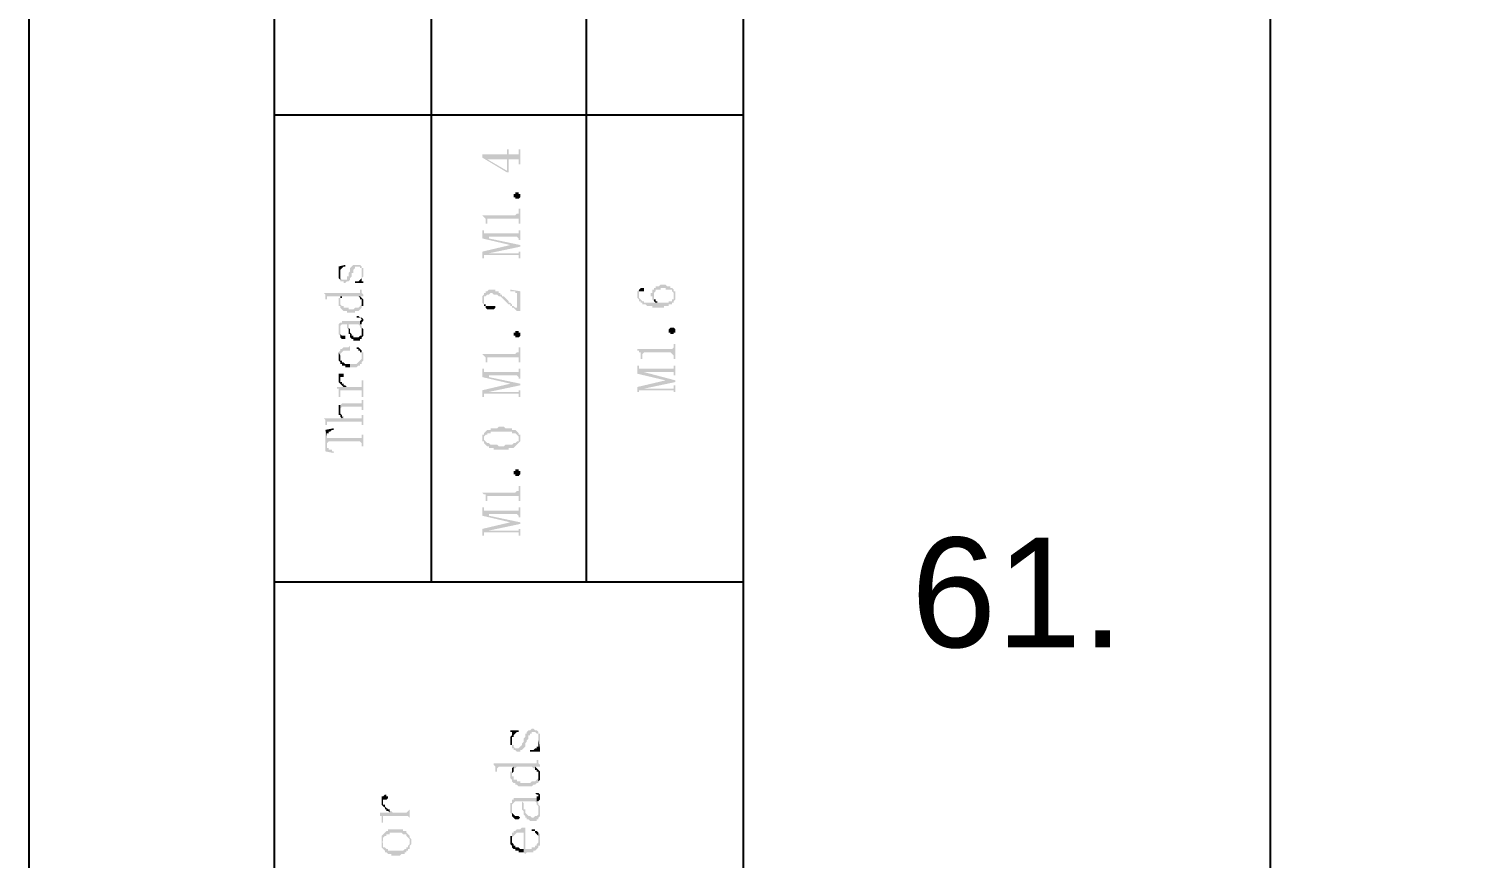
# Model space of a CAD drawing. Header units: millimetres. Extents: x 7018 to 13530, y 4187 to 5692.
# Drawn here: x 12641.97 to 12681.39, y 5091.9 to 5114.57 of the extents above; entities that cross this region are included whole.
import ezdxf

# ---------------------------------------------------------------- set-up
doc = ezdxf.new("R2010")
doc.units = ezdxf.units.MM
doc.styles.get("Standard").update_dxf_attribs({"font": 'arial.ttf'})

msp = doc.modelspace()

# ---------------------------------------------------------------- hatches: boundary and pattern name
at = {"transparency": 33554559}
for points in [[(12654.362, 5111.144), (12654.362, 5111.054), (12655.039, 5110.648), (12655.084, 5110.648), (12655.084, 5111.009), (12655.355, 5111.009), (12655.355, 5110.873), (12655.4, 5110.873), (12655.4, 5111.28), (12655.355, 5111.28), (12655.355, 5111.189), (12655.355, 5111.144), (12655.084, 5111.144), (12655.084, 5111.28), (12655.039, 5111.28), (12655.039, 5110.693), (12654.498, 5111.009), (12654.498, 5111.009)], [(12654.362, 5111.144), (12654.498, 5111.009), (12655.039, 5111.009), (12655.039, 5110.693), (12655.039, 5111.144)], [(12655.4, 5110.016), (12655.4, 5109.971), (12655.4, 5109.971), (12655.355, 5109.926), (12655.265, 5109.926), (12655.265, 5109.971), (12655.22, 5109.971), (12655.22, 5110.016), (12655.22, 5110.061), (12655.265, 5110.061), (12655.265, 5110.106), (12655.355, 5110.106), (12655.355, 5110.061), (12655.4, 5110.061), (12655.4, 5110.016)], [(12654.362, 5109.474), (12654.362, 5109.474), (12654.407, 5109.429), (12654.407, 5109.429), (12654.453, 5109.384), (12654.453, 5109.339), (12654.453, 5109.249), (12654.498, 5109.249), (12654.498, 5109.384), (12655.355, 5109.384), (12655.355, 5109.339), (12655.355, 5109.249), (12655.4, 5109.249), (12655.4, 5109.655), (12655.355, 5109.655), (12655.355, 5109.565), (12655.355, 5109.519), (12655.31, 5109.519), (12655.265, 5109.474)], [(12654.362, 5109.068), (12654.362, 5108.843), (12655.13, 5108.662), (12655.13, 5108.662), (12655.4, 5108.617), (12655.4, 5108.662), (12654.543, 5108.843), (12654.543, 5108.888), (12654.453, 5108.978), (12654.407, 5108.978), (12654.407, 5109.068)], [(12654.453, 5108.978), (12654.543, 5108.888), (12655.31, 5108.888), (12655.355, 5108.843), (12655.355, 5108.797), (12655.4, 5108.797), (12655.4, 5109.068), (12655.355, 5109.068), (12655.355, 5109.023), (12655.355, 5108.978), (12655.31, 5108.978)], [(12654.362, 5108.481), (12654.362, 5108.301), (12654.407, 5108.301), (12654.407, 5108.346), (12654.407, 5108.391), (12654.453, 5108.391), (12654.543, 5108.436), (12655.4, 5108.617), (12655.13, 5108.662)], [(12654.453, 5108.391), (12655.355, 5108.391), (12655.355, 5108.301), (12655.4, 5108.301), (12655.4, 5108.481), (12655.355, 5108.481), (12655.355, 5108.436), (12654.543, 5108.436)], [(12650.436, 5108.075), (12650.436, 5108.03), (12650.481, 5107.714), (12650.481, 5107.895), (12650.481, 5107.94), (12650.481, 5107.985), (12650.526, 5108.03), (12650.526, 5108.03), (12650.571, 5108.075), (12650.616, 5108.075), (12650.616, 5108.12)], [(12650.436, 5107.895), (12650.436, 5107.804), (12650.436, 5107.759), (12650.481, 5107.714), (12650.436, 5108.03), (12650.436, 5107.985)], [(12650.481, 5107.714), (12650.481, 5107.669), (12650.571, 5107.669), (12650.571, 5107.624), (12650.616, 5107.624), (12650.662, 5107.669), (12650.707, 5107.669), (12650.752, 5107.714), (12650.752, 5107.759), (12650.752, 5107.759), (12650.797, 5107.804), (12650.797, 5107.85), (12650.797, 5107.895), (12650.842, 5107.895), (12650.842, 5107.985), (12650.842, 5107.985), (12650.887, 5108.03), (12650.887, 5108.075), (12651.023, 5108.075), (12651.023, 5108.03), (12651.068, 5108.03), (12651.068, 5107.985), (12651.068, 5107.714), (12651.068, 5107.759), (12651.113, 5107.804), (12651.113, 5107.895), (12651.113, 5108.03), (12651.068, 5108.03), (12651.068, 5108.075), (12651.068, 5108.075), (12651.023, 5108.12), (12650.842, 5108.12), (12650.797, 5108.075), (12650.797, 5108.075), (12650.752, 5108.03), (12650.752, 5107.985), (12650.752, 5107.94), (12650.707, 5107.895), (12650.707, 5107.85), (12650.707, 5107.804), (12650.662, 5107.804), (12650.662, 5107.714), (12650.526, 5107.714), (12650.481, 5107.759), (12650.481, 5107.804), (12650.481, 5107.895)], [(12650.887, 5107.669), (12650.887, 5107.624), (12651.113, 5107.624), (12651.113, 5107.669), (12651.068, 5107.669), (12651.068, 5107.895), (12651.068, 5107.85), (12651.068, 5107.759), (12651.068, 5107.759), (12651.023, 5107.714), (12651.023, 5107.714), (12650.977, 5107.669), (12650.932, 5107.669)], [(12650.03, 5107.353), (12650.03, 5107.353), (12650.075, 5107.308), (12650.075, 5107.263), (12650.075, 5107.173), (12650.12, 5107.173), (12650.12, 5107.263), (12650.526, 5107.263), (12650.526, 5107.218), (12650.526, 5107.263), (12651.113, 5107.263), (12651.113, 5107.308), (12651.113, 5107.308), (12651.068, 5107.353), (12651.068, 5107.398), (12651.068, 5107.443), (12651.023, 5107.443), (12651.023, 5107.398), (12651.023, 5107.353), (12650.977, 5107.353)], [(12654.362, 5107.173), (12654.362, 5107.127), (12654.362, 5107.082), (12654.407, 5107.037), (12654.407, 5107.173), (12654.407, 5107.263), (12654.453, 5107.263), (12654.498, 5107.308), (12654.543, 5107.308), (12654.588, 5107.353), (12654.633, 5107.353), (12654.678, 5107.308), (12654.769, 5107.308), (12654.814, 5107.263), (12654.859, 5107.263), (12654.904, 5107.218), (12654.904, 5107.218), (12654.949, 5107.173), (12654.949, 5107.173), (12654.994, 5107.127), (12654.994, 5107.127), (12655.039, 5107.082), (12655.039, 5107.082), (12655.084, 5107.037), (12655.13, 5107.037), (12655.13, 5106.992), (12655.175, 5106.992), (12655.175, 5106.947), (12655.22, 5106.947), (12655.265, 5106.902), (12655.265, 5106.902), (12655.31, 5106.857), (12655.31, 5106.947), (12655.265, 5106.947), (12655.22, 5106.992), (12655.175, 5106.992), (12655.175, 5107.037), (12655.175, 5107.037), (12655.13, 5107.082), (12655.084, 5107.082), (12655.084, 5107.127), (12655.084, 5107.127), (12655.039, 5107.173), (12655.039, 5107.173), (12654.994, 5107.218), (12654.994, 5107.218), (12654.949, 5107.263), (12654.904, 5107.263), (12654.904, 5107.308), (12654.859, 5107.308), (12654.859, 5107.353), (12654.814, 5107.353), (12654.814, 5107.398), (12654.723, 5107.398), (12654.723, 5107.443), (12654.543, 5107.443), (12654.498, 5107.398), (12654.453, 5107.398), (12654.453, 5107.353), (12654.407, 5107.353), (12654.407, 5107.308), (12654.407, 5107.308), (12654.362, 5107.263), (12654.362, 5107.218), (12654.362, 5107.218)], [(12655.13, 5107.443), (12655.13, 5107.398), (12655.265, 5107.398), (12655.265, 5107.353), (12655.31, 5107.353), (12655.31, 5106.857), (12655.4, 5106.857), (12655.4, 5107.398)], [(12658.605, 5107.308), (12658.605, 5107.263), (12658.605, 5107.218), (12658.65, 5107.173), (12658.65, 5107.127), (12658.695, 5107.127), (12658.695, 5107.082), (12658.74, 5107.082), (12658.74, 5107.037), (12658.83, 5107.037), (12658.876, 5106.992), (12659.011, 5106.992), (12659.011, 5106.947), (12659.327, 5106.947), (12659.327, 5106.992), (12659.462, 5106.992), (12659.462, 5107.037), (12659.553, 5107.037), (12659.553, 5107.082), (12659.598, 5107.082), (12659.598, 5107.127), (12659.598, 5107.263), (12659.598, 5107.173), (12659.553, 5107.173), (12659.553, 5107.127), (12659.462, 5107.127), (12659.462, 5107.082), (12658.785, 5107.082), (12658.785, 5107.127), (12658.74, 5107.127), (12658.695, 5107.173), (12658.695, 5107.173), (12658.65, 5107.218), (12658.65, 5107.263), (12658.65, 5107.443), (12658.605, 5107.398), (12658.605, 5107.353)], [(12658.65, 5107.443), (12658.65, 5107.308), (12658.65, 5107.398), (12658.785, 5107.398), (12658.785, 5107.489), (12658.695, 5107.489)], [(12658.966, 5107.308), (12658.966, 5107.263), (12659.011, 5107.263), (12659.011, 5107.173), (12659.011, 5107.173), (12659.056, 5107.127), (12659.056, 5107.308), (12659.056, 5107.353), (12659.056, 5107.353), (12659.101, 5107.398), (12659.101, 5107.443), (12659.237, 5107.443), (12659.237, 5107.489), (12659.372, 5107.489), (12659.372, 5107.443), (12659.553, 5107.443), (12659.553, 5107.398), (12659.553, 5107.398), (12659.598, 5107.353), (12659.598, 5107.127), (12659.643, 5107.173), (12659.643, 5107.263), (12659.643, 5107.308), (12659.643, 5107.398), (12659.598, 5107.398), (12659.598, 5107.443), (12659.598, 5107.443), (12659.553, 5107.489), (12659.507, 5107.489), (12659.507, 5107.534), (12659.417, 5107.534), (12659.372, 5107.579), (12659.237, 5107.579), (12659.192, 5107.534), (12659.101, 5107.534), (12659.101, 5107.489), (12659.056, 5107.489), (12659.056, 5107.443), (12659.011, 5107.443), (12659.011, 5107.398), (12659.011, 5107.353), (12658.966, 5107.353)], [(12650.436, 5107.082), (12650.436, 5107.037), (12650.436, 5106.992), (12650.481, 5106.992), (12650.481, 5106.947), (12650.481, 5106.947), (12650.526, 5106.902), (12650.526, 5106.902), (12650.571, 5106.857), (12650.662, 5106.857), (12650.662, 5106.812), (12650.887, 5106.812), (12650.887, 5106.857), (12650.977, 5106.857), (12651.023, 5106.902), (12651.023, 5106.902), (12651.068, 5106.947), (12651.068, 5107.082), (12651.068, 5107.037), (12651.068, 5107.037), (12651.023, 5106.992), (12651.023, 5106.992), (12650.977, 5106.947), (12650.887, 5106.947), (12650.842, 5106.902), (12650.707, 5106.902), (12650.707, 5106.947), (12650.571, 5106.947), (12650.571, 5106.992), (12650.526, 5106.992), (12650.481, 5107.037), (12650.481, 5107.218), (12650.436, 5107.218), (12650.436, 5107.173), (12650.436, 5107.127)], [(12650.481, 5107.218), (12650.481, 5107.127), (12650.481, 5107.218), (12650.526, 5107.218), (12650.526, 5107.263), (12650.481, 5107.263)], [(12650.977, 5107.263), (12651.023, 5107.218), (12651.023, 5107.173), (12651.068, 5107.173), (12651.068, 5106.947), (12651.068, 5106.992), (12651.113, 5106.992), (12651.113, 5107.037), (12651.113, 5107.082), (12651.113, 5107.127), (12651.113, 5107.173), (12651.068, 5107.218), (12651.068, 5107.218), (12651.023, 5107.263)], [(12654.407, 5107.037), (12654.407, 5106.992), (12654.453, 5106.992), (12654.453, 5106.947), (12654.453, 5106.947), (12654.498, 5106.902), (12654.678, 5106.902), (12654.723, 5106.947), (12654.723, 5106.992), (12654.453, 5106.992), (12654.453, 5107.037), (12654.407, 5107.037), (12654.407, 5107.127), (12654.407, 5107.127)], [(12659.056, 5107.127), (12659.056, 5107.127), (12659.101, 5107.082), (12659.146, 5107.082), (12659.146, 5107.127), (12659.101, 5107.127), (12659.101, 5107.173), (12659.056, 5107.173), (12659.056, 5107.218), (12659.056, 5107.308)], [(12650.436, 5106.36), (12650.436, 5106.315), (12650.436, 5106.225), (12650.436, 5106.225), (12650.481, 5106.18), (12650.481, 5106.36), (12650.481, 5106.45), (12650.481, 5106.45), (12650.526, 5106.496), (12650.662, 5106.496), (12650.662, 5106.405), (12650.707, 5106.36), (12650.707, 5106.315), (12650.707, 5106.496), (12650.977, 5106.496), (12651.023, 5106.45), (12651.023, 5106.405), (12651.068, 5106.405), (12651.068, 5106.315), (12651.068, 5106.27), (12651.068, 5106.45), (12651.068, 5106.45), (12651.023, 5106.496), (12651.023, 5106.586), (12650.526, 5106.586), (12650.526, 5106.541), (12650.481, 5106.541), (12650.436, 5106.496)], [(12650.932, 5106.721), (12650.932, 5106.676), (12651.023, 5106.676), (12651.068, 5106.631), (12651.068, 5106.496), (12651.068, 5106.541), (12651.068, 5106.541), (12651.113, 5106.586), (12651.113, 5106.631), (12651.068, 5106.676), (12651.023, 5106.676), (12650.977, 5106.721)], [(12651.023, 5106.586), (12651.023, 5106.496), (12651.068, 5106.496), (12651.068, 5106.631), (12651.068, 5106.631)], [(12650.481, 5106.18), (12650.481, 5106.135), (12650.481, 5106.135), (12650.526, 5106.089), (12650.616, 5106.089), (12650.616, 5106.135), (12650.616, 5106.18), (12650.526, 5106.18), (12650.481, 5106.225), (12650.481, 5106.36)], [(12650.707, 5106.315), (12650.707, 5106.225), (12650.752, 5106.225), (12650.752, 5106.18), (12650.752, 5106.135), (12650.752, 5106.135), (12650.797, 5106.089), (12650.842, 5106.089), (12650.842, 5106.044), (12651.023, 5106.044), (12651.023, 5106.089), (12651.068, 5106.089), (12651.068, 5106.135), (12651.068, 5106.135), (12651.113, 5106.18), (12651.113, 5106.27), (12651.113, 5106.315), (12651.113, 5106.36), (12651.068, 5106.405), (12651.068, 5106.225), (12651.068, 5106.18), (12651.023, 5106.18), (12650.977, 5106.135), (12650.842, 5106.135), (12650.842, 5106.18), (12650.797, 5106.18), (12650.797, 5106.225), (12650.797, 5106.225), (12650.752, 5106.27), (12650.752, 5106.315), (12650.752, 5106.36), (12650.707, 5106.405), (12650.707, 5106.496)], [(12655.4, 5106.225), (12655.4, 5106.18), (12655.4, 5106.18), (12655.355, 5106.135), (12655.265, 5106.135), (12655.265, 5106.18), (12655.22, 5106.18), (12655.22, 5106.225), (12655.22, 5106.27), (12655.265, 5106.27), (12655.265, 5106.315), (12655.355, 5106.315), (12655.355, 5106.27), (12655.4, 5106.27), (12655.4, 5106.225)], [(12659.643, 5106.315), (12659.643, 5106.27), (12659.598, 5106.27), (12659.598, 5106.225), (12659.507, 5106.225), (12659.507, 5106.27), (12659.462, 5106.27), (12659.462, 5106.315), (12659.462, 5106.36), (12659.462, 5106.36), (12659.507, 5106.405), (12659.598, 5106.405), (12659.643, 5106.36), (12659.643, 5106.315)], [(12650.436, 5105.728), (12650.481, 5105.638), (12650.481, 5105.683), (12650.481, 5105.683), (12650.526, 5105.728), (12650.526, 5105.728), (12650.571, 5105.774), (12650.752, 5105.774), (12650.752, 5105.322), (12650.932, 5105.322), (12650.977, 5105.367), (12651.023, 5105.367), (12651.023, 5105.412), (12651.068, 5105.412), (12651.068, 5105.458), (12651.068, 5105.458), (12651.113, 5105.503), (12651.113, 5105.548), (12651.113, 5105.638), (12651.113, 5105.683), (12651.113, 5105.728), (12651.068, 5105.728), (12651.068, 5105.774), (12651.068, 5105.638), (12651.068, 5105.548), (12651.068, 5105.548), (12651.023, 5105.503), (12651.023, 5105.503), (12650.977, 5105.458), (12650.977, 5105.458), (12650.932, 5105.412), (12650.752, 5105.412), (12650.752, 5105.909), (12650.752, 5105.909), (12650.707, 5105.864), (12650.571, 5105.864), (12650.526, 5105.819), (12650.481, 5105.819), (12650.481, 5105.774), (12650.481, 5105.774)], [(12650.932, 5105.819), (12650.977, 5105.819), (12650.977, 5105.774), (12651.023, 5105.774), (12651.023, 5105.728), (12651.068, 5105.728), (12651.068, 5105.683), (12651.068, 5105.638), (12651.068, 5105.774), (12651.068, 5105.774), (12651.023, 5105.819), (12651.023, 5105.819), (12650.977, 5105.864), (12650.932, 5105.864)], [(12654.362, 5105.683), (12654.362, 5105.683), (12654.407, 5105.638), (12654.407, 5105.638), (12654.453, 5105.593), (12654.453, 5105.548), (12654.453, 5105.458), (12654.498, 5105.458), (12654.498, 5105.593), (12655.355, 5105.593), (12655.355, 5105.548), (12655.355, 5105.458), (12655.4, 5105.458), (12655.4, 5105.864), (12655.355, 5105.864), (12655.355, 5105.774), (12655.355, 5105.728), (12655.31, 5105.728), (12655.265, 5105.683)], [(12658.605, 5105.819), (12658.605, 5105.774), (12658.65, 5105.774), (12658.65, 5105.728), (12658.695, 5105.728), (12658.695, 5105.683), (12658.695, 5105.548), (12658.74, 5105.548), (12658.74, 5105.683), (12658.74, 5105.683), (12658.785, 5105.728), (12659.507, 5105.728), (12659.553, 5105.683), (12659.553, 5105.683), (12659.598, 5105.638), (12659.598, 5105.548), (12659.643, 5105.548), (12659.643, 5105.954), (12659.598, 5105.954), (12659.598, 5105.864), (12659.598, 5105.864), (12659.553, 5105.819), (12659.507, 5105.819)], [(12650.436, 5105.593), (12650.436, 5105.503), (12650.436, 5105.503), (12650.481, 5105.458), (12650.481, 5105.412), (12650.526, 5105.412), (12650.526, 5105.367), (12650.616, 5105.367), (12650.616, 5105.322), (12650.752, 5105.322), (12650.752, 5105.412), (12650.616, 5105.412), (12650.571, 5105.458), (12650.526, 5105.458), (12650.526, 5105.503), (12650.481, 5105.503), (12650.481, 5105.548), (12650.481, 5105.638), (12650.436, 5105.728), (12650.436, 5105.683), (12650.436, 5105.638)], [(12650.436, 5105.051), (12650.436, 5104.961), (12650.436, 5104.916), (12650.481, 5104.871), (12650.481, 5105.006), (12650.481, 5105.051), (12650.571, 5105.051), (12650.571, 5105.097), (12650.571, 5105.142), (12650.436, 5105.142), (12650.436, 5105.097)], [(12650.481, 5104.871), (12650.481, 5104.871), (12650.526, 5104.826), (12650.526, 5104.826), (12650.571, 5104.781), (12650.662, 5104.781), (12650.616, 5104.826), (12650.571, 5104.826), (12650.571, 5104.871), (12650.526, 5104.871), (12650.526, 5104.916), (12650.481, 5104.916), (12650.481, 5104.961), (12650.481, 5105.006)], [(12654.362, 5105.277), (12654.362, 5105.051), (12655.13, 5104.871), (12655.13, 5104.871), (12655.4, 5104.826), (12655.4, 5104.871), (12654.543, 5105.051), (12654.543, 5105.097), (12654.453, 5105.187), (12654.407, 5105.187), (12654.407, 5105.277)], [(12654.453, 5105.187), (12654.543, 5105.097), (12655.31, 5105.097), (12655.355, 5105.051), (12655.355, 5105.006), (12655.4, 5105.006), (12655.4, 5105.277), (12655.355, 5105.277), (12655.355, 5105.232), (12655.355, 5105.187), (12655.31, 5105.187)], [(12658.605, 5105.367), (12658.605, 5105.142), (12659.372, 5104.961), (12659.372, 5104.961), (12659.643, 5104.916), (12659.643, 5104.961), (12658.785, 5105.187), (12658.785, 5105.187), (12658.695, 5105.277), (12658.65, 5105.277), (12658.65, 5105.322), (12658.65, 5105.367)], [(12658.695, 5105.277), (12658.785, 5105.187), (12659.598, 5105.187), (12659.598, 5105.142), (12659.598, 5105.097), (12659.643, 5105.097), (12659.643, 5105.367), (12659.598, 5105.367), (12659.598, 5105.322), (12659.598, 5105.277), (12659.553, 5105.277)], [(12650.391, 5104.781), (12650.391, 5104.735), (12650.436, 5104.735), (12650.436, 5104.645), (12650.436, 5104.6), (12650.436, 5104.51), (12650.481, 5104.51), (12650.481, 5104.645), (12650.481, 5104.69), (12651.068, 5104.69), (12651.068, 5104.645), (12651.068, 5104.51), (12651.113, 5104.51), (12651.113, 5104.961), (12651.068, 5104.961), (12651.068, 5104.826), (12651.068, 5104.781), (12650.616, 5104.781)], [(12654.362, 5104.69), (12654.362, 5104.51), (12654.407, 5104.51), (12654.407, 5104.555), (12654.407, 5104.6), (12654.453, 5104.6), (12654.543, 5104.645), (12655.4, 5104.826), (12655.13, 5104.871)], [(12654.453, 5104.6), (12655.355, 5104.6), (12655.355, 5104.51), (12655.4, 5104.51), (12655.4, 5104.69), (12655.355, 5104.69), (12655.355, 5104.645), (12654.543, 5104.645)], [(12658.605, 5104.781), (12658.605, 5104.645), (12658.65, 5104.645), (12658.65, 5104.69), (12658.695, 5104.69), (12658.785, 5104.735), (12659.643, 5104.916), (12659.372, 5104.961)], [(12658.695, 5104.69), (12659.598, 5104.69), (12659.598, 5104.645), (12659.643, 5104.645), (12659.643, 5104.826), (12659.598, 5104.826), (12659.598, 5104.781), (12659.598, 5104.735), (12658.785, 5104.735)], [(12650.436, 5104.149), (12650.436, 5104.104), (12650.436, 5104.013), (12650.481, 5104.013), (12650.481, 5103.968), (12650.481, 5103.968), (12650.526, 5103.923), (12650.526, 5103.923), (12650.571, 5103.968), (12650.526, 5103.968), (12650.526, 5104.013), (12650.526, 5104.013), (12650.481, 5104.058), (12650.481, 5104.284), (12650.436, 5104.284), (12650.436, 5104.194), (12650.436, 5104.194)], [(12650.481, 5104.284), (12650.481, 5104.149), (12650.481, 5104.194), (12650.526, 5104.239), (12651.068, 5104.239), (12651.068, 5104.149), (12651.113, 5104.149), (12651.113, 5104.42), (12651.068, 5104.42), (12651.068, 5104.374), (12651.068, 5104.329), (12650.526, 5104.329)], [(12650.03, 5103.923), (12650.03, 5103.923), (12650.075, 5103.878), (12650.075, 5103.833), (12650.075, 5103.743), (12650.12, 5103.743), (12650.12, 5103.788), (12650.12, 5103.833), (12651.068, 5103.833), (12651.068, 5103.743), (12651.113, 5103.743), (12651.113, 5104.013), (12651.068, 5104.013), (12651.068, 5103.968), (12651.068, 5103.923), (12650.571, 5103.923), (12650.571, 5103.968), (12650.526, 5103.923)], [(12650.075, 5103.607), (12650.12, 5103.427), (12650.12, 5103.517), (12650.165, 5103.517), (12650.165, 5103.562), (12650.21, 5103.562), (12650.255, 5103.607), (12650.3, 5103.607), (12650.3, 5103.652)], [(12650.075, 5103.607), (12650.075, 5103.02), (12650.3, 5102.975), (12650.3, 5103.02), (12650.255, 5103.02), (12650.255, 5103.066), (12650.165, 5103.066), (12650.165, 5103.111), (12650.12, 5103.111), (12650.12, 5103.201), (12650.12, 5103.427)], [(12650.12, 5103.427), (12650.12, 5103.201), (12650.12, 5103.246), (12650.12, 5103.246), (12650.165, 5103.291), (12651.023, 5103.291), (12651.068, 5103.246), (12651.068, 5103.156), (12651.113, 5103.156), (12651.113, 5103.472), (12651.068, 5103.472), (12651.068, 5103.427), (12651.068, 5103.382), (12650.12, 5103.382)], [(12654.362, 5103.382), (12654.362, 5103.291), (12654.407, 5103.291), (12654.407, 5103.246), (12654.407, 5103.382), (12654.407, 5103.427), (12654.407, 5103.427), (12654.453, 5103.472), (12654.498, 5103.472), (12654.498, 5103.517), (12654.588, 5103.517), (12654.588, 5103.562), (12655.175, 5103.562), (12655.175, 5103.517), (12655.265, 5103.517), (12655.31, 5103.472), (12655.31, 5103.472), (12655.355, 5103.427), (12655.355, 5103.382), (12655.355, 5103.517), (12655.355, 5103.517), (12655.31, 5103.562), (12655.31, 5103.562), (12655.265, 5103.607), (12655.175, 5103.607), (12655.175, 5103.652), (12654.994, 5103.652), (12654.949, 5103.697), (12654.814, 5103.697), (12654.769, 5103.652), (12654.588, 5103.652), (12654.588, 5103.607), (12654.498, 5103.607), (12654.453, 5103.562), (12654.453, 5103.562), (12654.407, 5103.517), (12654.407, 5103.472), (12654.362, 5103.472)], [(12654.407, 5103.246), (12654.453, 5103.201), (12654.453, 5103.201), (12654.498, 5103.156), (12654.543, 5103.156), (12654.543, 5103.111), (12654.678, 5103.111), (12654.678, 5103.066), (12655.084, 5103.066), (12655.084, 5103.111), (12655.22, 5103.111), (12655.265, 5103.156), (12655.265, 5103.156), (12655.31, 5103.201), (12655.31, 5103.201), (12655.355, 5103.246), (12655.355, 5103.246), (12655.4, 5103.291), (12655.4, 5103.336), (12655.4, 5103.382), (12655.4, 5103.427), (12655.4, 5103.472), (12655.355, 5103.472), (12655.355, 5103.517), (12655.355, 5103.336), (12655.355, 5103.291), (12655.31, 5103.291), (12655.265, 5103.246), (12655.22, 5103.246), (12655.175, 5103.201), (12654.994, 5103.201), (12654.949, 5103.156), (12654.814, 5103.156), (12654.769, 5103.201), (12654.588, 5103.201), (12654.543, 5103.246), (12654.498, 5103.246), (12654.453, 5103.291), (12654.453, 5103.291), (12654.407, 5103.336), (12654.407, 5103.382)], [(12655.4, 5102.434), (12655.4, 5102.389), (12655.4, 5102.389), (12655.355, 5102.343), (12655.265, 5102.343), (12655.265, 5102.389), (12655.22, 5102.389), (12655.22, 5102.434), (12655.22, 5102.479), (12655.265, 5102.479), (12655.265, 5102.524), (12655.355, 5102.524), (12655.355, 5102.479), (12655.4, 5102.479), (12655.4, 5102.434)], [(12654.362, 5101.892), (12654.362, 5101.892), (12654.407, 5101.847), (12654.453, 5101.847), (12654.453, 5101.802), (12654.453, 5101.757), (12654.453, 5101.666), (12654.498, 5101.666), (12654.498, 5101.802), (12655.355, 5101.802), (12655.355, 5101.757), (12655.355, 5101.666), (12655.4, 5101.666), (12655.4, 5102.073), (12655.355, 5102.073), (12655.355, 5101.982), (12655.355, 5101.937), (12655.31, 5101.937), (12655.265, 5101.892)], [(12654.362, 5101.486), (12654.362, 5101.26), (12655.13, 5101.08), (12655.13, 5101.08), (12655.4, 5101.035), (12655.4, 5101.08), (12654.543, 5101.26), (12654.543, 5101.305), (12654.453, 5101.396), (12654.407, 5101.396), (12654.407, 5101.486)], [(12654.453, 5101.396), (12654.543, 5101.305), (12655.31, 5101.305), (12655.355, 5101.26), (12655.355, 5101.215), (12655.4, 5101.215), (12655.4, 5101.486), (12655.355, 5101.486), (12655.355, 5101.441), (12655.355, 5101.396), (12655.31, 5101.396)], [(12654.362, 5100.899), (12654.362, 5100.719), (12654.407, 5100.719), (12654.407, 5100.764), (12654.407, 5100.809), (12654.453, 5100.809), (12654.543, 5100.854), (12655.4, 5101.035), (12655.13, 5101.08)], [(12654.453, 5100.809), (12655.355, 5100.809), (12655.355, 5100.719), (12655.4, 5100.719), (12655.4, 5100.899), (12655.355, 5100.899), (12655.355, 5100.854), (12654.543, 5100.854)], [(12655.13, 5095.393), (12655.13, 5095.348), (12655.175, 5095.348), (12655.175, 5094.942), (12655.175, 5095.122), (12655.175, 5095.213), (12655.22, 5095.213), (12655.22, 5095.258), (12655.265, 5095.303), (12655.265, 5095.303), (12655.31, 5095.348), (12655.355, 5095.348), (12655.355, 5095.393)], [(12655.13, 5095.122), (12655.13, 5094.987), (12655.175, 5094.987), (12655.175, 5094.942), (12655.175, 5095.303), (12655.175, 5095.258), (12655.13, 5095.213)], [(12655.175, 5094.942), (12655.175, 5094.897), (12655.22, 5094.897), (12655.22, 5094.852), (12655.265, 5094.852), (12655.31, 5094.806), (12655.4, 5094.806), (12655.4, 5094.852), (12655.446, 5094.852), (12655.491, 5094.897), (12655.491, 5094.897), (12655.536, 5094.942), (12655.536, 5095.032), (12655.581, 5095.077), (12655.581, 5095.122), (12655.626, 5095.167), (12655.626, 5095.258), (12655.671, 5095.258), (12655.671, 5095.303), (12655.716, 5095.303), (12655.716, 5095.348), (12655.807, 5095.348), (12655.852, 5095.303), (12655.897, 5095.303), (12655.897, 5095.258), (12655.897, 5095.122), (12655.942, 5094.897), (12655.942, 5094.942), (12655.942, 5095.032), (12655.942, 5095.213), (12655.942, 5095.303), (12655.897, 5095.303), (12655.897, 5095.348), (12655.897, 5095.348), (12655.852, 5095.393), (12655.807, 5095.393), (12655.761, 5095.438), (12655.716, 5095.438), (12655.671, 5095.393), (12655.626, 5095.393), (12655.581, 5095.348), (12655.581, 5095.303), (12655.536, 5095.303), (12655.536, 5095.213), (12655.491, 5095.167), (12655.491, 5095.077), (12655.446, 5095.032), (12655.446, 5094.987), (12655.4, 5094.942), (12655.4, 5094.942), (12655.355, 5094.897), (12655.265, 5094.897), (12655.22, 5094.942), (12655.22, 5094.987), (12655.175, 5094.987), (12655.175, 5095.122)], [(12655.671, 5094.852), (12655.671, 5094.806), (12655.942, 5094.806), (12655.942, 5094.852), (12655.942, 5094.897), (12655.942, 5094.897), (12655.897, 5095.122), (12655.897, 5095.032), (12655.897, 5094.942), (12655.852, 5094.942), (12655.852, 5094.897), (12655.807, 5094.897), (12655.761, 5094.852), (12655.716, 5094.852)], [(12654.678, 5094.49), (12654.678, 5094.445), (12654.723, 5094.4), (12654.723, 5094.265), (12654.769, 5094.265), (12654.769, 5094.355), (12654.769, 5094.355), (12654.814, 5094.4), (12655.22, 5094.4), (12655.22, 5094.355), (12655.265, 5094.355), (12655.31, 5094.4), (12655.716, 5094.4), (12655.761, 5094.355), (12655.807, 5094.355), (12655.807, 5094.4), (12655.942, 5094.4), (12655.942, 5094.445), (12655.897, 5094.49), (12655.897, 5094.581), (12655.852, 5094.581), (12655.852, 5094.536), (12655.852, 5094.49), (12655.807, 5094.49)], [(12655.175, 5094.31), (12655.175, 5094.175), (12655.175, 5094.22), (12655.22, 5094.265), (12655.22, 5094.31), (12655.22, 5094.4), (12655.22, 5094.4), (12655.175, 5094.355)], [(12655.807, 5094.355), (12655.807, 5094.31), (12655.852, 5094.31), (12655.852, 5094.265), (12655.897, 5094.265), (12655.897, 5093.994), (12655.942, 5094.039), (12655.942, 5094.175), (12655.942, 5094.22), (12655.942, 5094.265), (12655.897, 5094.31), (12655.897, 5094.31), (12655.852, 5094.355), (12655.852, 5094.355), (12655.807, 5094.4)], [(12655.13, 5094.175), (12655.13, 5094.084), (12655.175, 5094.039), (12655.175, 5093.994), (12655.22, 5093.949), (12655.265, 5093.949), (12655.265, 5093.904), (12655.31, 5093.904), (12655.355, 5093.859), (12655.716, 5093.859), (12655.761, 5093.904), (12655.807, 5093.904), (12655.852, 5093.949), (12655.897, 5093.949), (12655.897, 5094.175), (12655.897, 5094.084), (12655.852, 5094.039), (12655.852, 5094.039), (12655.807, 5093.994), (12655.716, 5093.994), (12655.671, 5093.949), (12655.4, 5093.949), (12655.4, 5093.994), (12655.31, 5093.994), (12655.31, 5094.039), (12655.22, 5094.039), (12655.22, 5094.129), (12655.175, 5094.129), (12655.175, 5094.31), (12655.175, 5094.265), (12655.13, 5094.265), (12655.13, 5094.22)], [(12651.609, 5093.452), (12651.609, 5093.362), (12651.609, 5093.362), (12651.654, 5093.317), (12651.654, 5093.452), (12651.654, 5093.498), (12651.745, 5093.498), (12651.79, 5093.543), (12651.79, 5093.588), (12651.745, 5093.588), (12651.745, 5093.633), (12651.7, 5093.633), (12651.654, 5093.588), (12651.609, 5093.588), (12651.609, 5093.498)], [(12655.761, 5093.678), (12655.807, 5093.678), (12655.852, 5093.633), (12655.897, 5093.633), (12655.897, 5093.452), (12655.942, 5093.498), (12655.942, 5093.588), (12655.942, 5093.633), (12655.897, 5093.678), (12655.807, 5093.678)], [(12655.852, 5093.543), (12655.852, 5093.452), (12655.897, 5093.452), (12655.897, 5093.588), (12655.852, 5093.588)], [(12651.564, 5093.137), (12651.564, 5093.046), (12651.609, 5093.046), (12651.609, 5092.956), (12651.609, 5092.866), (12651.654, 5092.866), (12651.654, 5093.001), (12651.654, 5093.046), (12652.331, 5093.046), (12652.377, 5093.001), (12652.377, 5092.866), (12652.377, 5093.362), (12652.377, 5093.227), (12652.377, 5093.227), (12652.331, 5093.182), (12652.331, 5093.182), (12652.286, 5093.137), (12651.925, 5093.137), (12651.88, 5093.182), (12651.835, 5093.182), (12651.835, 5093.137)], [(12651.654, 5093.317), (12651.654, 5093.317), (12651.7, 5093.272), (12651.7, 5093.227), (12651.745, 5093.227), (12651.745, 5093.182), (12651.79, 5093.182), (12651.835, 5093.137), (12651.835, 5093.227), (12651.79, 5093.227), (12651.745, 5093.272), (12651.745, 5093.272), (12651.7, 5093.317), (12651.7, 5093.362), (12651.654, 5093.362), (12651.654, 5093.452)], [(12655.13, 5093.272), (12655.13, 5093.227), (12655.13, 5093.137), (12655.175, 5093.091), (12655.175, 5093.046), (12655.175, 5093.272), (12655.175, 5093.362), (12655.22, 5093.407), (12655.22, 5093.407), (12655.265, 5093.452), (12655.446, 5093.452), (12655.446, 5093.227), (12655.446, 5093.452), (12655.807, 5093.452), (12655.852, 5093.407), (12655.852, 5093.362), (12655.852, 5093.362), (12655.897, 5093.317), (12655.897, 5093.272), (12655.897, 5093.182), (12655.897, 5093.362), (12655.897, 5093.407), (12655.852, 5093.452), (12655.852, 5093.543), (12655.22, 5093.543), (12655.22, 5093.498), (12655.175, 5093.498), (12655.175, 5093.407), (12655.13, 5093.407), (12655.13, 5093.317)], [(12655.175, 5093.046), (12655.175, 5093.046), (12655.22, 5093.001), (12655.22, 5093.001), (12655.265, 5092.956), (12655.355, 5092.956), (12655.4, 5093.001), (12655.355, 5093.046), (12655.265, 5093.046), (12655.22, 5093.091), (12655.22, 5093.091), (12655.175, 5093.137), (12655.175, 5093.272)], [(12655.446, 5093.227), (12655.491, 5093.182), (12655.491, 5093.091), (12655.491, 5093.091), (12655.536, 5093.046), (12655.536, 5093.001), (12655.581, 5093.001), (12655.581, 5092.956), (12655.626, 5092.956), (12655.671, 5092.911), (12655.852, 5092.911), (12655.852, 5092.956), (12655.897, 5092.956), (12655.897, 5093.001), (12655.942, 5093.046), (12655.942, 5093.182), (12655.942, 5093.272), (12655.942, 5093.317), (12655.942, 5093.317), (12655.897, 5093.362), (12655.897, 5093.091), (12655.897, 5093.091), (12655.852, 5093.046), (12655.807, 5093.046), (12655.761, 5093.001), (12655.716, 5093.001), (12655.671, 5093.046), (12655.626, 5093.046), (12655.581, 5093.091), (12655.581, 5093.091), (12655.536, 5093.137), (12655.536, 5093.227), (12655.491, 5093.227), (12655.491, 5093.407), (12655.446, 5093.452)], [(12651.609, 5092.505), (12651.609, 5092.324), (12651.609, 5092.324), (12651.654, 5092.369), (12651.654, 5092.414), (12651.654, 5092.46), (12651.7, 5092.505), (12651.745, 5092.505), (12651.745, 5092.55), (12651.835, 5092.55), (12651.835, 5092.595), (12652.151, 5092.595), (12652.196, 5092.55), (12652.286, 5092.55), (12652.286, 5092.505), (12652.286, 5092.505), (12652.331, 5092.46), (12652.331, 5092.46), (12652.377, 5092.414), (12652.377, 5092.144), (12652.377, 5092.234), (12652.422, 5092.279), (12652.422, 5092.369), (12652.422, 5092.414), (12652.377, 5092.46), (12652.377, 5092.505), (12652.377, 5092.505), (12652.331, 5092.55), (12652.331, 5092.55), (12652.286, 5092.595), (12652.286, 5092.64), (12652.196, 5092.64), (12652.196, 5092.685), (12651.79, 5092.685), (12651.79, 5092.64), (12651.745, 5092.64), (12651.7, 5092.595), (12651.7, 5092.595), (12651.654, 5092.55), (12651.654, 5092.55)], [(12651.609, 5092.324), (12651.609, 5092.189), (12651.609, 5092.189), (12651.654, 5092.144), (12651.654, 5092.144), (12651.7, 5092.098), (12651.7, 5092.053), (12651.745, 5092.053), (12651.79, 5092.008), (12651.88, 5092.008), (12651.88, 5091.963), (12652.106, 5091.963), (12652.151, 5092.008), (12652.241, 5092.008), (12652.241, 5092.053), (12652.286, 5092.053), (12652.286, 5092.098), (12652.331, 5092.098), (12652.331, 5092.144), (12652.377, 5092.144), (12652.377, 5092.324), (12652.377, 5092.279), (12652.331, 5092.234), (12652.331, 5092.189), (12652.286, 5092.189), (12652.286, 5092.144), (12652.241, 5092.144), (12652.196, 5092.098), (12651.79, 5092.098), (12651.79, 5092.144), (12651.745, 5092.144), (12651.7, 5092.189), (12651.654, 5092.189), (12651.654, 5092.324), (12651.609, 5092.324), (12651.609, 5092.505), (12651.609, 5092.46), (12651.609, 5092.369)], [(12655.13, 5092.369), (12655.13, 5092.279), (12655.175, 5092.234), (12655.175, 5092.189), (12655.22, 5092.144), (12655.265, 5092.144), (12655.265, 5092.098), (12655.355, 5092.098), (12655.355, 5092.053), (12655.491, 5092.053), (12655.491, 5092.144), (12655.4, 5092.144), (12655.355, 5092.189), (12655.265, 5092.189), (12655.265, 5092.234), (12655.22, 5092.234), (12655.22, 5092.279), (12655.22, 5092.279), (12655.175, 5092.324), (12655.175, 5092.505), (12655.13, 5092.505), (12655.13, 5092.414)], [(12655.175, 5092.505), (12655.175, 5092.414), (12655.175, 5092.46), (12655.175, 5092.46), (12655.22, 5092.505), (12655.22, 5092.505), (12655.265, 5092.55), (12655.265, 5092.55), (12655.31, 5092.595), (12655.491, 5092.595), (12655.491, 5092.053), (12655.536, 5092.008), (12655.536, 5092.008), (12655.581, 5092.053), (12655.761, 5092.053), (12655.761, 5092.098), (12655.807, 5092.098), (12655.852, 5092.144), (12655.852, 5092.144), (12655.897, 5092.189), (12655.897, 5092.234), (12655.942, 5092.234), (12655.942, 5092.414), (12655.942, 5092.505), (12655.942, 5092.55), (12655.897, 5092.595), (12655.897, 5092.414), (12655.897, 5092.324), (12655.897, 5092.324), (12655.852, 5092.279), (12655.852, 5092.234), (12655.807, 5092.234), (12655.807, 5092.189), (12655.716, 5092.189), (12655.716, 5092.144), (12655.536, 5092.144), (12655.536, 5092.73), (12655.446, 5092.73), (12655.4, 5092.685), (12655.31, 5092.685), (12655.265, 5092.64), (12655.22, 5092.64), (12655.22, 5092.595), (12655.175, 5092.595), (12655.175, 5092.55)], [(12655.716, 5092.685), (12655.716, 5092.64), (12655.807, 5092.64), (12655.807, 5092.595), (12655.852, 5092.55), (12655.852, 5092.55), (12655.897, 5092.505), (12655.897, 5092.414), (12655.897, 5092.595), (12655.897, 5092.595), (12655.852, 5092.64), (12655.807, 5092.64), (12655.807, 5092.685)]]:
    msp.add_hatch(color=256, dxfattribs=at).paths.add_polyline_path(points)

# ---------------------------------------------------------------- linework, layer by layer
for p, q in [((12648.676, 5242.873), (12648.676, 4956.132)), ((12675.9, 5242.873), (12675.9, 4986.912))]:
    msp.add_line(p, q)
msp.add_lwpolyline([(13061.969, 4951.873), (13061.969, 5248.873), (12641.969, 5248.873), (12641.969, 4951.873)], close=True)
for points in [[(12661.493, 5242.873), (12661.493, 4956.132)], [(12652.963, 5137.14), (12652.963, 5099.455)], [(12657.206, 5137.14), (12657.206, 5099.455)], [(12648.676, 5112.227), (12661.493, 5112.227)], [(12648.676, 5099.455), (12661.493, 5099.455)]]:
    msp.add_lwpolyline(points)

# ---------------------------------------------------------------- texts
at = {"insert": (12668.994, 5099.142), "char_height": 2.9997, "width": 34.34827, "attachment_point": 5}
msp.add_mtext('61.', dxfattribs=at)

doc.saveas('drawing.dxf')
